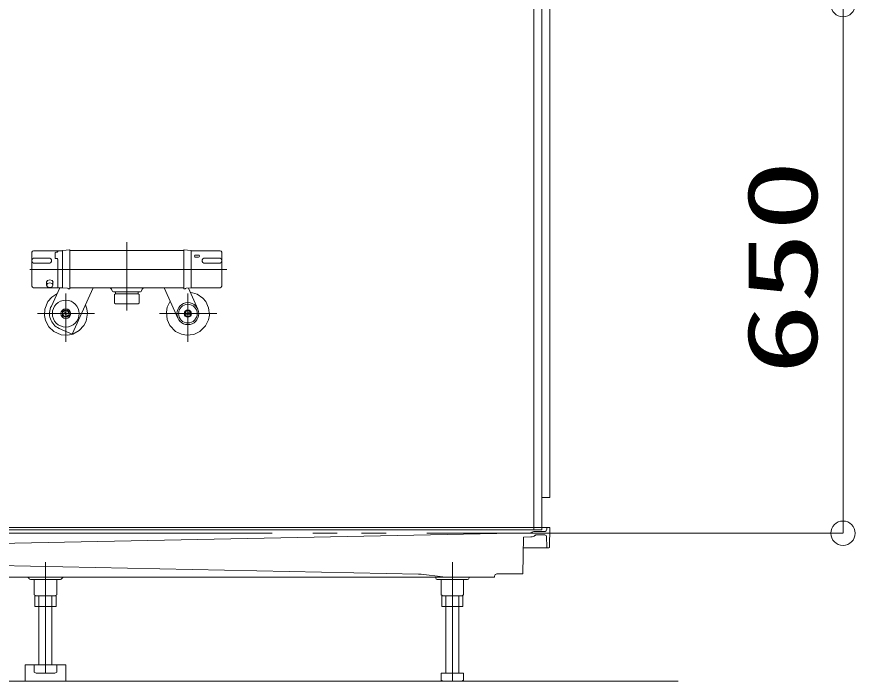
# Model space of a CAD drawing. Units: millimetres on the paper. Extents: x -305 to 305, y -152 to 152.
# Drawn here: x -242.81 to -222.2, y 32.41 to 48.75 of the extents above; entities that cross this region are included whole.
import ezdxf
from ezdxf.enums import TextEntityAlignment as Align

# ---------------------------------------------------------------- set-up
doc = ezdxf.new("R2010")
doc.units = ezdxf.units.MM
doc.linetypes.add('LONG_CHAIN', pattern=[21, 18, -1, 1, -1])
doc.linetypes.add('LONG_DOUBLE_CHAIN', pattern=[21.8, 18, -1, 0.6, -0.6, 0.6, -1])
doc.layers.add('0-0_0', color=7, linetype='Continuous', lineweight=9)
doc.layers.add('0-1_VIEW0002', color=7, linetype='Continuous', lineweight=9)
doc.styles.add('ＭＳ ゴシック', font='')
doc.styles.get('ＭＳ ゴシック').set_extended_font_data('MS Gothic')

# ---------------------------------------------------------------- blocks, each defined once
blk = doc.blocks.new('_ORIGIN')
at = {"layer": '0-0_0'}
blk.add_line((0, 0), (-1, 0), dxfattribs=at)
blk.add_circle((0, 0), 0.5, dxfattribs=at)

msp = doc.modelspace()

# ---------------------------------------------------------------- linework, layer by layer
at = {"layer": '0-1_VIEW0002', "color": 5}
for p, q in [((-229.7, 36.933), (-229.7, 76.053)), ((-230.1, 36.133), (-230.1, 75.853)), ((-229.9, 36.133), (-229.9, 75.853)), ((-242.434, 42.961), (-242.434, 42.131)), ((-241.683, 43.001), (-242.394, 43.001)), ((-241.864, 42.826), (-241.864, 42.944)), ((-241.844, 42.964), (-241.814, 42.964)), ((-241.794, 42.984), (-241.794, 42.995)), ((-241.684, 42.999), (-241.684, 42.546)), ((-241.506, 43.018), (-241.674, 43.009)), ((-241.5, 43.012), (-241.5, 42.546)), ((-238.7, 43.008), (-241.5, 43.008)), ((-241.5, 42.086), (-241.5, 43.008)), ((-238.7, 43.012), (-238.7, 42.546)), ((-238.7, 42.084), (-238.7, 43.008)), ((-238.693, 43.018), (-238.525, 43.009)), ((-238.516, 43.001), (-237.806, 43.001)), ((-238.516, 42.999), (-238.516, 42.546)), ((-238.437, 42.863), (-238.437, 42.873)), ((-238.417, 42.893), (-238.335, 42.893)), ((-238.336, 42.893), (-238.416, 42.893)), ((-238.315, 42.873), (-238.315, 42.863)), ((-237.766, 42.546), (-237.766, 42.961)), ((-237.766, 42.961), (-237.766, 42.131)), ((-242.394, 42.816), (-241.994, 42.816)), ((-242.394, 42.696), (-241.994, 42.696)), ((-241.954, 42.776), (-241.954, 42.736)), ((-241.814, 42.806), (-241.844, 42.806)), ((-241.814, 42.806), (-241.844, 42.806)), ((-241.794, 42.091), (-241.794, 42.786)), ((-238.417, 42.843), (-238.335, 42.843)), ((-238.336, 42.843), (-238.416, 42.843)), ((-238.246, 42.776), (-238.246, 42.736)), ((-237.806, 42.816), (-238.206, 42.816)), ((-237.806, 42.696), (-238.206, 42.696)), ((-241.684, 42.094), (-241.684, 42.546)), ((-241.5, 42.068), (-241.5, 42.546)), ((-238.7, 42.068), (-238.7, 42.546)), ((-238.516, 42.094), (-238.516, 42.546)), ((-241.684, 42.091), (-242.394, 42.091)), ((-242.073, 42.243), (-242.073, 42.154)), ((-241.955, 41.638), (-241.748, 42.091)), ((-241.915, 42.243), (-241.915, 42.154)), ((-241.555, 42.077), (-241.674, 42.084)), ((-241.506, 42.062), (-241.53, 42.062)), ((-238.7, 42.084), (-241.5, 42.084)), ((-241.447, 40.944), (-240.928, 42.084)), ((-238.845, 41.341), (-239.183, 42.084)), ((-238.694, 42.062), (-238.67, 42.062)), ((-238.645, 42.077), (-238.525, 42.084)), ((-238.354, 41.565), (-238.588, 42.081)), ((-238.516, 42.091), (-237.806, 42.091)), ((-239.788, 41.986), (-240.411, 41.986)), ((-240.38, 41.942), (-240.4, 41.922)), ((-240.4, 41.922), (-240.4, 41.712)), ((-240.38, 41.986), (-240.38, 41.942)), ((-239.82, 41.942), (-240.38, 41.942)), ((-239.82, 41.986), (-239.82, 41.942)), ((-239.8, 41.922), (-239.82, 41.942)), ((-239.8, 41.712), (-239.8, 41.922)), ((-240.4, 41.712), (-240.38, 41.692)), ((-240.38, 41.692), (-239.82, 41.692)), ((-239.82, 41.692), (-239.8, 41.712)), ((-241.687, 41.473), (-241.527, 41.4)), ((-241.672, 41.506), (-241.512, 41.433)), ((-238.513, 41.477), (-238.689, 41.466)), ((-238.511, 41.441), (-238.686, 41.43)), ((-241.447, 40.944), (-241.765, 41.089)), ((-229.7, 36.193), (-251.498, 36.193)), ((-230.1, 36.093), (-229.84, 36.093)), ((-229.78, 36.174), (-229.78, 36.152)), ((-229.708, 35.713), (-229.7, 36.193)), ((-230.6, 36.053), (-247.399, 35.713)), ((-230.6, 36.053), (-230.18, 36.062)), ((-230.348, 35.956), (-230.364, 35.053)), ((-230.348, 35.956), (-230.168, 35.96)), ((-230.045, 36.011), (-229.825, 36.011)), ((-229.781, 35.713), (-229.785, 35.972)), ((-229.728, 35.693), (-230.352, 35.693)), ((-246.557, 35.322), (-232.931, 35.05)), ((-232.868, 35.045), (-232.337, 34.978)), ((-230.364, 35.053), (-231.003, 35.053)), ((-243.501, 34.973), (-231.063, 34.973)), ((-241.732, 34.913), (-242.467, 34.913)), ((-242.377, 34.913), (-242.377, 34.54)), ((-241.823, 34.913), (-241.823, 34.54)), ((-232.509, 34.953), (-232.509, 34.973)), ((-231.729, 34.913), (-232.469, 34.913)), ((-232.377, 34.913), (-232.377, 34.54)), ((-231.823, 34.913), (-231.823, 34.54)), ((-231.69, 34.953), (-231.69, 34.973)), ((-231.063, 34.994), (-231.063, 34.973)), ((-242.33, 34.513), (-242.377, 34.54)), ((-242.36, 34.513), (-242.36, 34.253)), ((-242.33, 34.513), (-241.87, 34.513)), ((-242.26, 34.513), (-242.26, 32.813)), ((-241.94, 34.513), (-241.94, 32.813)), ((-241.823, 34.54), (-241.87, 34.513)), ((-232.33, 34.513), (-232.377, 34.54)), ((-232.36, 34.513), (-232.36, 34.253)), ((-232.33, 34.513), (-231.87, 34.513)), ((-232.26, 34.513), (-232.26, 32.613)), ((-231.94, 34.513), (-231.94, 32.613)), ((-231.823, 34.54), (-231.87, 34.513)), ((-242.36, 34.253), (-241.84, 34.253)), ((-232.36, 34.253), (-231.84, 34.253)), ((-242.6, 32.813), (-241.6, 32.813)), ((-242.6, 32.813), (-242.6, 32.413)), ((-242.377, 32.813), (-242.377, 32.64)), ((-242.377, 32.813), (-241.823, 32.813)), ((-241.823, 32.813), (-241.823, 32.64)), ((-241.6, 32.813), (-241.6, 32.413)), ((-242.33, 32.613), (-242.377, 32.64)), ((-242.33, 32.613), (-241.87, 32.613)), ((-241.823, 32.64), (-241.87, 32.613)), ((-232.377, 32.613), (-231.823, 32.613)), ((-232.377, 32.613), (-232.377, 32.44)), ((-231.823, 32.613), (-231.823, 32.44)), ((-241.6, 32.413), (-242.6, 32.413)), ((-232.33, 32.413), (-232.377, 32.44)), ((-232.33, 32.413), (-231.87, 32.413)), ((-231.823, 32.44), (-231.87, 32.413))]:
    msp.add_line(p, q, dxfattribs=at)
at = {"layer": '0-1_VIEW0002'}
for p, q in [((-222.498, 48.453), (-222.498, 36.653)), ((-229.7, 36.933), (-229.9, 36.933)), ((-266.3, 36.133), (-229.9, 36.133)), ((-226.553, 32.413), (-269.3, 32.413))]:
    msp.add_line(p, q, dxfattribs=at)
at = {"layer": '0-1_VIEW0002', "color": 5, "linetype": 'LONG_CHAIN'}
for p, q in [((-240.1, 41.527), (-240.1, 43.211)), ((-237.641, 42.54), (-242.486, 42.54)), ((-241.6, 41.944), (-241.6, 40.758)), ((-238.6, 41.944), (-238.6, 40.758)), ((-242.294, 41.453), (-240.892, 41.453)), ((-239.294, 41.453), (-237.892, 41.453)), ((-242.1, 32.613), (-242.1, 35.337)), ((-232.1, 32.413), (-232.1, 35.337))]:
    msp.add_line(p, q, dxfattribs=at)
at = {"layer": '0-1_VIEW0002', "linetype": 'LONG_DOUBLE_CHAIN'}
msp.add_line((-276.329, 36.053), (-222.5, 36.053), dxfattribs=at)
at = {"layer": '0-1_VIEW0002', "color": 5}
for points in [[(-242.073, 42.217), (-242.075, 42.23), (-242.051, 42.27), (-241.994, 42.287), (-241.936, 42.27), (-241.913, 42.23), (-241.915, 42.217)], [(-241.116, 41.671), (-241.083, 41.572), (-241.07, 41.468), (-241.103, 41.269), (-241.159, 41.159), (-241.272, 41.037), (-241.43, 40.951), (-241.551, 40.926), (-241.711, 40.935), (-241.894, 41.013), (-242.016, 41.126), (-242.102, 41.284), (-242.127, 41.404), (-242.118, 41.565), (-242.04, 41.748), (-241.947, 41.854), (-241.819, 41.936)], [(-238.543, 41.98), (-238.369, 41.93), (-238.228, 41.831), (-238.159, 41.748), (-238.089, 41.597), (-238.071, 41.418), (-238.093, 41.297), (-238.164, 41.152), (-238.305, 41.013), (-238.456, 40.943), (-238.635, 40.924), (-238.756, 40.947), (-238.901, 41.017), (-239.04, 41.159), (-239.11, 41.31), (-239.128, 41.49), (-239.105, 41.612), (-239.034, 41.757)], [(-242.36, 34.513), (-241.84, 34.513), (-241.84, 34.253)], [(-232.36, 34.513), (-231.84, 34.513), (-231.84, 34.253)]]:
    msp.add_lwpolyline(points, dxfattribs=at)
msp.add_lwpolyline([(-241.915, 42.154), (-241.938, 42.115), (-241.994, 42.098), (-242.05, 42.115), (-242.073, 42.154), (-242.05, 42.194), (-241.994, 42.21), (-241.938, 42.194)], close=True, dxfattribs=at)
for centre, radius in [((-241.6, 41.453), 0.33), ((-238.6, 41.453), 0.27), ((-238.6, 41.453), 0.23), ((-241.6, 41.453), 0.12), ((-241.6, 41.453), 0.09), ((-238.6, 41.453), 0.09)]:
    msp.add_circle(centre, radius, dxfattribs=at)
for centre, radius, start, end in [((-242.394, 42.961), 0.04, 90, 180), ((-241.844, 42.944), 0.02, 90, 180), ((-241.814, 42.984), 0.02, 270, 0), ((-241.788, 42.995), 0.006, 90, 180), ((-241.674, 42.999), 0.01, 93.1108, 180), ((-241.506, 43.012), 0.006, 0, 93.1108), ((-238.694, 43.012), 0.006, 86.8892, 180), ((-238.526, 42.999), 0.01, 0, 86.8892), ((-238.417, 42.873), 0.02, 90, 180), ((-238.417, 42.863), 0.02, 180, 270), ((-238.335, 42.873), 0.02, 0, 90), ((-238.335, 42.863), 0.02, 270, 0), ((-237.806, 42.961), 0.04, 0, 90), ((-242.394, 42.776), 0.04, 90, 180), ((-242.394, 42.736), 0.04, 180, 270), ((-241.994, 42.776), 0.04, 0, 90), ((-241.994, 42.736), 0.04, 270, 0), ((-241.844, 42.826), 0.02, 180, 270), ((-241.814, 42.786), 0.02, 0, 90), ((-238.206, 42.776), 0.04, 90, 180), ((-238.206, 42.736), 0.04, 180, 270), ((-237.806, 42.776), 0.04, 0, 90), ((-237.806, 42.736), 0.04, 270, 0), ((-242.394, 42.131), 0.04, 180, 270), ((-241.674, 42.094), 0.01, 180, 266.8891), ((-241.556, 42.057), 0.02, 29.9706, 86.8892), ((-241.53, 42.072), 0.01, 209.9706, 270), ((-241.506, 42.068), 0.006, 270, 0), ((-240.529, 42.024), 0.06, 10.564, 90), ((-239.67, 42.024), 0.06, 90, 169.436), ((-238.694, 42.068), 0.006, 180, 270), ((-238.67, 42.072), 0.01, 270, 330.0294), ((-238.644, 42.057), 0.02, 93.1108, 150.0294), ((-238.526, 42.094), 0.01, 273.1108, 0), ((-237.806, 42.131), 0.04, 270, 0), ((-240.411, 42.046), 0.06, 190.564, 270), ((-239.788, 42.046), 0.06, 270, 349.436), ((-241.6, 41.453), 0.4, 152.5438, 245.5425), ((-241.6, 41.453), 0.07, 170.4425, 320.6415), ((-241.6, 41.453), 0.07, 350.4425, 140.6415), ((-238.6, 41.453), 0.07, 18.6021, 168.8026), ((-238.6, 41.453), 0.07, 198.6036, 348.8011), ((-230.181, 36.122), 0.06, 271.1458, 312.5597), ((-230.1, 36.033), 0.06, 90, 132.5598), ((-229.84, 36.153), 0.06, 270, 359), ((-229.76, 36.173), 0.02, 90, 179), ((-230.172, 36.12), 0.16, 271.1458, 312.0236), ((-230.038, 35.971), 0.04, 100.2643, 132.0236), ((-229.825, 35.971), 0.04, 1, 90), ((-229.761, 35.713), 0.02, 181, 270), ((-229.728, 35.713), 0.02, 270, 359), ((-232.943, 34.45), 0.6, 82.781, 88.8542), ((-231.003, 34.993), 0.06, 90, 179), ((-242.559, 34.913), 0.06, 23.5782, 90), ((-242.467, 34.953), 0.04, 203.5782, 270), ((-241.732, 34.953), 0.04, 270, 336.4219), ((-241.641, 34.913), 0.06, 90, 156.4218), ((-232.469, 34.953), 0.04, 181, 270), ((-232.262, 35.573), 0.6, 262.781, 270), ((-231.73, 34.953), 0.04, 270, 359)]:
    msp.add_arc(centre, radius, start, end, dxfattribs=at)

# ---------------------------------------------------------------- block references
at = {"layer": '0-1_VIEW0002', "xscale": 0.6, "yscale": 0.6}
for p, rotation in [((-222.498, 49.053), 90), ((-222.498, 36.053), 270)]:
    msp.add_blockref('_ORIGIN', p, dxfattribs=dict(at, rotation=rotation))

# ---------------------------------------------------------------- texts
at = {"layer": '0-1_VIEW0002', "style": 'ＭＳ ゴシック', "width": 1.5}
msp.add_text('650', height=1.73, rotation=90, dxfattribs=at).set_placement((-222.615, 39.94), align=Align.BOTTOM_LEFT)

doc.saveas('drawing.dxf')
